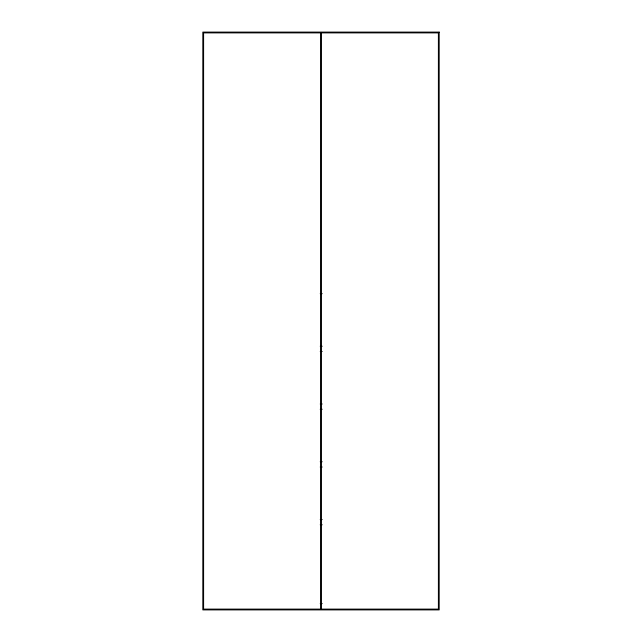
<?xml version="1.0" encoding="UTF-8"?>
<svg xmlns="http://www.w3.org/2000/svg" width="642" height="642" viewBox="0 0 642 642"><rect width="100%" height="100%" fill="white"/><g stroke="black" fill="none" stroke-linecap="round" stroke-linejoin="round"><path stroke-width="0.96" d="M320.214 293.683L322.212 293.683M320.214 346.215L322.212 346.215M320.214 351.463L322.212 351.463M320.214 403.995L322.212 403.995M320.214 409.243L322.212 409.243M320.214 461.775L322.212 461.775M320.214 467.023L322.212 467.023M320.214 519.555L322.212 519.555M320.214 524.803L322.212 524.803M320.214 603.6L322.212 603.6M439.184 32.1L202.816 32.1L202.816 609.9L439.184 609.9L439.184 32.1M320.607 32.886L203.602 32.886L203.602 609.114L320.607 609.114L320.607 32.886M438.398 32.886L321.393 32.886L321.393 609.114L438.398 609.114L438.398 32.886"/></g></svg>
